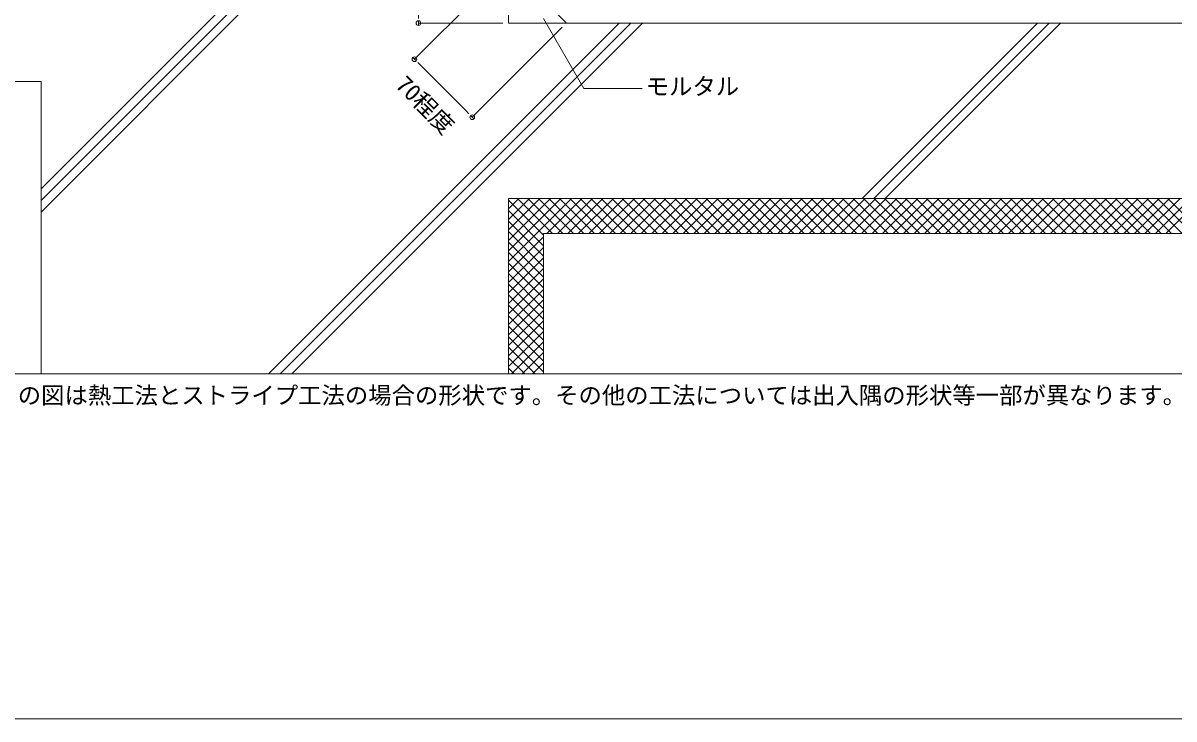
# Model space of a CAD drawing. Units: millimetres, scale not verified. Extents: x -1380 to 1380, y -955 to 955.
# Drawn here: x -815 to 170, y -955 to -360 of the extents above; entities that cross this region are included whole.
import ezdxf
from ezdxf.enums import TextEntityAlignment as Align

# ---------------------------------------------------------------- set-up
doc = ezdxf.new("R2010")
doc.units = ezdxf.units.MM
doc.header["$LTSCALE"] = 3
for name, color, linetype, lineweight in [('0-0_0', 7, 'Continuous', 9), ('0-1_HATCH', 9, 'Continuous', 18), ('0-2_KUTAI', 3, 'Continuous', 18), ('0-3_BOUSUI', 1, 'Continuous', 18), ('0-4_MOJI', 7, 'Continuous', 18), ('0-8_sunpo', 7, 'Continuous', 18), ('0-B_WAKU', 7, 'Continuous', 18)]:
    doc.layers.add(name, color=color, linetype=linetype, lineweight=lineweight)
doc.styles.add('ＭＳ ゴシック', font='')
doc.styles.get('ＭＳ ゴシック').set_extended_font_data('MS Gothic')

# ---------------------------------------------------------------- blocks, each defined once
blk = doc.blocks.new('_DOT')
at = {"layer": '0-0_0'}
for p, q in [((-0.5, 0), (-1, 0)), ((0.25, 0), (-0.25, 0))]:
    blk.add_line(p, q, dxfattribs=at)
blk.add_circle((0, 0), 0.25, dxfattribs=at)

msp = doc.modelspace()

# ---------------------------------------------------------------- linework, layer by layer
at = {"layer": '0-0_0', "lineweight": 18}
msp.add_lwpolyline([(-899.957, -659.969), (900.043, -659.969), (900.043, 540.031), (-899.957, 540.031)], close=True, dxfattribs=at)
at = {"layer": '0-1_HATCH'}
for p, q in [((-799.96, -501.732), (-399.96, -101.732)), ((-799.96, -511.631), (-399.96, -111.631)), ((-799.96, -521.531), (-399.96, -121.531)), ((-605.24, -659.969), (-305.24, -359.969)), ((-595.34, -659.969), (-295.34, -359.969)), ((-585.441, -659.969), (-285.441, -359.969)), ((-97.28, -509.969), (52.72, -359.969)), ((-87.38, -509.969), (62.62, -359.969)), ((-77.481, -509.969), (72.519, -359.969)), ((-399.96, -518.885), (-391.044, -509.969)), ((-399.96, -527.865), (-382.064, -509.969)), ((-399.96, -536.845), (-373.084, -509.969)), ((-399.96, -545.825), (-364.103, -509.969)), ((-399.96, -554.806), (-355.123, -509.969)), ((-399.96, -563.786), (-346.143, -509.969)), ((-369.96, -541.383), (-399.96, -511.383)), ((-362.394, -539.969), (-392.394, -509.969)), ((-353.414, -539.969), (-383.414, -509.969)), ((-344.433, -539.969), (-374.433, -509.969)), ((-367.163, -539.969), (-337.163, -509.969)), ((-335.453, -539.969), (-365.453, -509.969)), ((-358.182, -539.969), (-328.182, -509.969)), ((-326.473, -539.969), (-356.473, -509.969)), ((-349.202, -539.969), (-319.202, -509.969)), ((-317.492, -539.969), (-347.492, -509.969)), ((-340.222, -539.969), (-310.222, -509.969)), ((-308.512, -539.969), (-338.512, -509.969)), ((-331.242, -539.969), (-301.242, -509.969)), ((-299.532, -539.969), (-329.532, -509.969)), ((-322.261, -539.969), (-292.261, -509.969)), ((-290.552, -539.969), (-320.552, -509.969)), ((-313.281, -539.969), (-283.281, -509.969)), ((-281.571, -539.969), (-311.571, -509.969)), ((-304.301, -539.969), (-274.301, -509.969)), ((-272.591, -539.969), (-302.591, -509.969)), ((-295.321, -539.969), (-265.321, -509.969)), ((-263.611, -539.969), (-293.611, -509.969)), ((-286.34, -539.969), (-256.34, -509.969)), ((-254.631, -539.969), (-284.631, -509.969)), ((-277.36, -539.969), (-247.36, -509.969)), ((-245.65, -539.969), (-275.65, -509.969)), ((-268.38, -539.969), (-238.38, -509.969)), ((-236.67, -539.969), (-266.67, -509.969)), ((-259.4, -539.969), (-229.4, -509.969)), ((-227.69, -539.969), (-257.69, -509.969)), ((-250.419, -539.969), (-220.419, -509.969)), ((-218.71, -539.969), (-248.71, -509.969)), ((-241.439, -539.969), (-211.439, -509.969)), ((-209.729, -539.969), (-239.729, -509.969)), ((-232.459, -539.969), (-202.459, -509.969)), ((-200.749, -539.969), (-230.749, -509.969)), ((-223.479, -539.969), (-193.479, -509.969)), ((-191.769, -539.969), (-221.769, -509.969)), ((-214.498, -539.969), (-184.498, -509.969)), ((-182.789, -539.969), (-212.789, -509.969)), ((-205.518, -539.969), (-175.518, -509.969)), ((-173.808, -539.969), (-203.808, -509.969)), ((-196.538, -539.969), (-166.538, -509.969)), ((-164.828, -539.969), (-194.828, -509.969)), ((-187.558, -539.969), (-157.558, -509.969)), ((-155.848, -539.969), (-185.848, -509.969)), ((-178.577, -539.969), (-148.577, -509.969)), ((-146.868, -539.969), (-176.868, -509.969)), ((-169.597, -539.969), (-139.597, -509.969)), ((-137.887, -539.969), (-167.887, -509.969)), ((-160.617, -539.969), (-130.617, -509.969)), ((-128.907, -539.969), (-158.907, -509.969)), ((-151.637, -539.969), (-121.637, -509.969)), ((-119.927, -539.969), (-149.927, -509.969)), ((-142.656, -539.969), (-112.656, -509.969)), ((-110.947, -539.969), (-140.947, -509.969)), ((-133.676, -539.969), (-103.676, -509.969)), ((-101.966, -539.969), (-131.966, -509.969)), ((-124.696, -539.969), (-94.696, -509.969)), ((-92.986, -539.969), (-122.986, -509.969)), ((-115.716, -539.969), (-85.716, -509.969)), ((-84.006, -539.969), (-114.006, -509.969)), ((-106.735, -539.969), (-76.735, -509.969)), ((-75.026, -539.969), (-105.026, -509.969)), ((-97.755, -539.969), (-67.755, -509.969)), ((-66.045, -539.969), (-96.045, -509.969)), ((-88.775, -539.969), (-58.775, -509.969)), ((-57.065, -539.969), (-87.065, -509.969)), ((-79.795, -539.969), (-49.795, -509.969)), ((-48.085, -539.969), (-78.085, -509.969)), ((-70.814, -539.969), (-40.814, -509.969)), ((-39.105, -539.969), (-69.105, -509.969)), ((-61.834, -539.969), (-31.834, -509.969)), ((-30.124, -539.969), (-60.124, -509.969)), ((-52.854, -539.969), (-22.854, -509.969)), ((-21.144, -539.969), (-51.144, -509.969)), ((-43.873, -539.969), (-13.873, -509.969)), ((-12.164, -539.969), (-42.164, -509.969)), ((-34.893, -539.969), (-4.893, -509.969)), ((-3.184, -539.969), (-33.184, -509.969)), ((-25.913, -539.969), (4.087, -509.969)), ((5.797, -539.969), (-24.203, -509.969)), ((-16.933, -539.969), (13.067, -509.969)), ((14.777, -539.969), (-15.223, -509.969)), ((-7.952, -539.969), (22.048, -509.969)), ((23.757, -539.969), (-6.243, -509.969)), ((1.028, -539.969), (31.028, -509.969)), ((32.737, -539.969), (2.737, -509.969)), ((10.008, -539.969), (40.008, -509.969)), ((41.718, -539.969), (11.718, -509.969)), ((18.988, -539.969), (48.988, -509.969)), ((50.698, -539.969), (20.698, -509.969)), ((27.969, -539.969), (57.969, -509.969)), ((59.678, -539.969), (29.678, -509.969)), ((36.949, -539.969), (66.949, -509.969)), ((68.659, -539.969), (38.659, -509.969)), ((45.929, -539.969), (75.929, -509.969)), ((77.639, -539.969), (47.639, -509.969)), ((54.909, -539.969), (84.909, -509.969)), ((86.619, -539.969), (56.619, -509.969)), ((63.89, -539.969), (93.89, -509.969)), ((95.599, -539.969), (65.599, -509.969)), ((72.87, -539.969), (102.87, -509.969)), ((104.58, -539.969), (74.58, -509.969)), ((81.85, -539.969), (111.85, -509.969)), ((113.56, -539.969), (83.56, -509.969)), ((90.83, -539.969), (120.83, -509.969)), ((122.54, -539.969), (92.54, -509.969)), ((99.811, -539.969), (129.811, -509.969)), ((131.52, -539.969), (101.52, -509.969)), ((108.791, -539.969), (138.791, -509.969)), ((140.501, -539.969), (110.501, -509.969)), ((117.771, -539.969), (147.771, -509.969)), ((149.481, -539.969), (119.481, -509.969)), ((126.751, -539.969), (156.751, -509.969)), ((158.461, -539.969), (128.461, -509.969)), ((135.732, -539.969), (165.732, -509.969)), ((167.441, -539.969), (137.441, -509.969)), ((144.712, -539.969), (174.712, -509.969)), ((176.422, -539.969), (146.422, -509.969)), ((153.692, -539.969), (183.692, -509.969)), ((185.402, -539.969), (155.402, -509.969)), ((162.672, -539.969), (192.672, -509.969)), ((194.382, -539.969), (164.382, -509.969)), ((-369.96, -550.363), (-399.96, -520.363)), ((-369.96, -559.343), (-399.96, -529.343)), ((-369.96, -568.324), (-399.96, -538.324)), ((-399.96, -572.766), (-369.96, -542.766)), ((-369.96, -577.304), (-399.96, -547.304)), ((-399.96, -581.746), (-369.96, -551.746)), ((-369.96, -586.284), (-399.96, -556.284)), ((-399.96, -590.727), (-369.96, -560.727)), ((-369.96, -595.264), (-399.96, -565.264)), ((-399.96, -599.707), (-369.96, -569.707)), ((-369.96, -604.245), (-399.96, -574.245)), ((-399.96, -608.687), (-369.96, -578.687)), ((-369.96, -613.225), (-399.96, -583.225)), ((-399.96, -617.667), (-369.96, -587.667)), ((-369.96, -622.205), (-399.96, -592.205)), ((-399.96, -626.648), (-369.96, -596.648)), ((-369.96, -631.185), (-399.96, -601.185)), ((-399.96, -635.628), (-369.96, -605.628)), ((-369.96, -640.166), (-399.96, -610.166)), ((-399.96, -644.608), (-369.96, -614.608)), ((-369.96, -649.146), (-399.96, -619.146)), ((-399.96, -653.588), (-369.96, -623.588)), ((-369.96, -658.126), (-399.96, -628.126)), ((-377.098, -659.969), (-399.96, -637.107)), ((-397.36, -659.969), (-369.96, -632.569)), ((-386.078, -659.969), (-399.96, -646.087)), ((-388.38, -659.969), (-369.96, -641.549)), ((-395.058, -659.969), (-399.96, -655.067)), ((-379.4, -659.969), (-369.96, -650.529)), ((-370.419, -659.969), (-369.96, -659.509))]:
    msp.add_line(p, q, dxfattribs=at)
at = {"layer": '0-2_KUTAI'}
msp.add_line((-350.46, -359.969), (-399.96, -310.469), dxfattribs=at)
for points in [[(900.043, -359.969), (-399.96, -359.969), (-399.96, 40.031)], [(-799.96, -659.969), (-799.96, -409.969), (-899.957, -409.969)], [(900.043, -509.969), (-399.96, -509.969), (-399.96, -659.969)]]:
    msp.add_lwpolyline(points, dxfattribs=at)
at = {"layer": '0-3_BOUSUI'}
msp.add_lwpolyline([(900.043, -539.969), (-369.96, -539.969), (-369.96, -659.969)], dxfattribs=at)
at = {"layer": '0-4_MOJI'}
msp.add_lwpolyline([(-285.549, -415.86), (-335.549, -415.86), (-370.135, -355.955)], dxfattribs=at)
at = {"layer": '0-8_sunpo'}
for p, q in [((-403.496, -314.004), (-480.46, -390.969)), ((-404.96, -359.969), (-477.035, -359.969)), ((-353.996, -363.504), (-430.96, -440.469)), ((-474.804, -396.626), (-436.617, -434.812))]:
    msp.add_line(p, q, dxfattribs=at)
at = {"layer": '0-B_WAKU'}
msp.add_lwpolyline([(-1379.957, -954.969), (1380.043, -954.969), (1380.043, 955.031), (-1379.957, 955.031)], close=True, dxfattribs=at)

# ---------------------------------------------------------------- block references
at = {"layer": '0-8_sunpo', "xscale": 8, "yscale": 8}
for p, rotation in [((-477.035, -359.969), 270), ((-480.46, -390.969), 135), ((-430.96, -440.469), 315)]:
    msp.add_blockref('_DOT', p, dxfattribs=dict(at, rotation=rotation))

# ---------------------------------------------------------------- texts
at = {"layer": '0-4_MOJI', "style": 'ＭＳ ゴシック'}
for s, p in [('モルタル', (-282.549, -425.86)), ('※こちらの図は熱工法とストライプ工法の場合の形状です。その他の工法については出入隅の形状等一部が異なります。', (-899.957, -689.969))]:
    msp.add_text(s, height=14.66, dxfattribs=at).set_placement(p, align=Align.BOTTOM_LEFT)
at = {"layer": '0-8_sunpo', "style": 'ＭＳ ゴシック'}
msp.add_text('70程度', height=14.66, rotation=315, dxfattribs=at).set_placement((-500.673, -417.067), align=Align.BOTTOM_LEFT)

doc.saveas('drawing.dxf')
